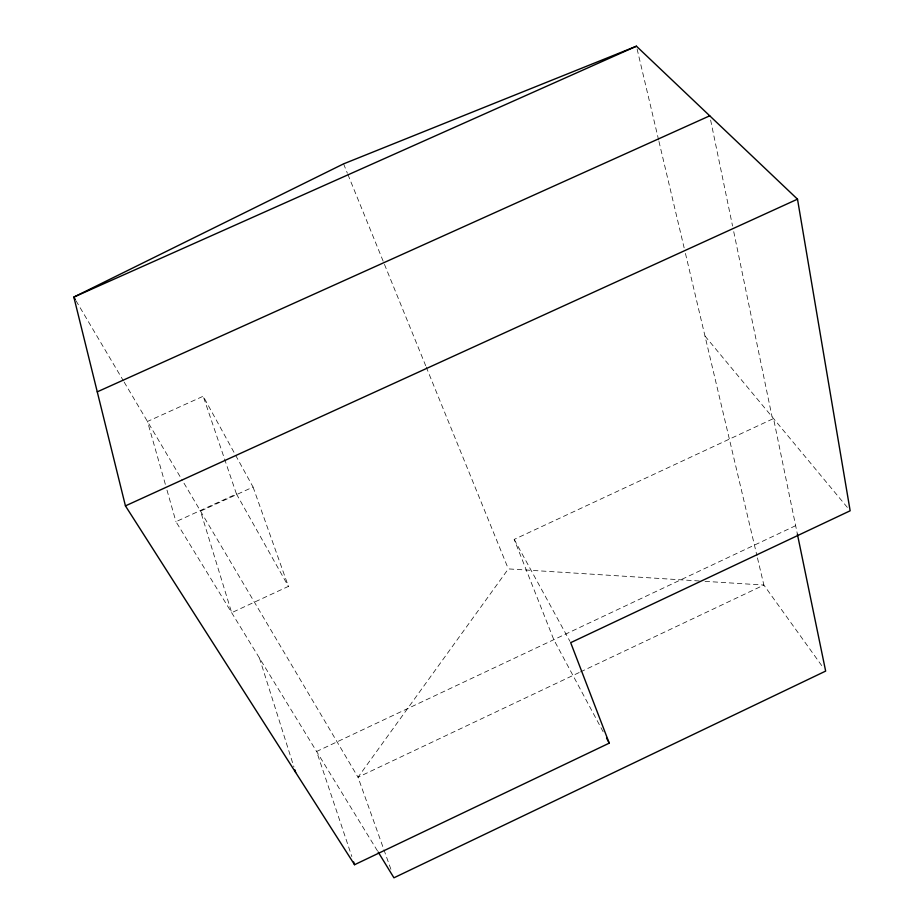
<?xml version="1.0" encoding="UTF-8"?>
<svg xmlns="http://www.w3.org/2000/svg" width="924" height="924" viewBox="0 0 924 924"><rect width="100%" height="100%" fill="white"/><g stroke="black" fill="none" stroke-linecap="round" stroke-linejoin="round"><path stroke-width="0.69" stroke-dasharray="4.62 3.46" d="M699.283 580.977L508.339 568.895L358.027 777.234L391.025 869.646M579.175 672.533L358.027 777.234L183.079 481.647M580.468 671.91L763.882 585.065L757.264 557.091M795.645 525.675L316.62 751.489L351.836 856.525M603.153 731.785L553.799 639.685L514.194 539.408L773.527 418.549L797.389 534.141M253.06 487.052L288.415 586.394L231.67 612.693L200.531 511.122L253.06 487.052L203.199 396.234L147.47 421.483L165.431 484.626M377.419 850.819L175.964 521.69L236.452 493.97L203.199 396.234M705.024 581.346L763.882 585.065L822.314 666.435M704.989 336.047L847.412 507.495M76.034 300.785L123.412 380.838M124.151 382.074L182.351 480.422M236.452 493.97L288.415 586.394M514.194 539.408L569.993 641.406M343.578 163.86L347.378 173.215M347.921 174.555L425.687 365.708M426.23 367.047L508.339 568.895M259.459 658.107L293.936 767.012M166.99 490.113L175.964 521.69M637.098 48.995L658.627 140.021M658.951 141.418L684.13 247.828M685.446 253.43L756.941 555.694M710.614 120.051L732.559 226.034M733.737 231.681L772.06 416.793"/><path stroke-width="1.39" d="M354.573 864.714L609.239 743.15L570.686 642.665L850.149 510.787L797.504 199.168L636.44 46.2L343.578 163.86L73.851 297.089L125.433 505.878L354.573 864.714L353.661 861.988M125.433 505.878L797.504 199.168M97.263 391.845L709.736 115.812M636.44 46.2L73.851 297.089L75.306 299.561M378.17 852.044L393.936 877.8L825.652 671.09L797.389 534.141M606.537 738.103L609.239 743.15M294.802 769.738L295.668 772.452"/></g></svg>
